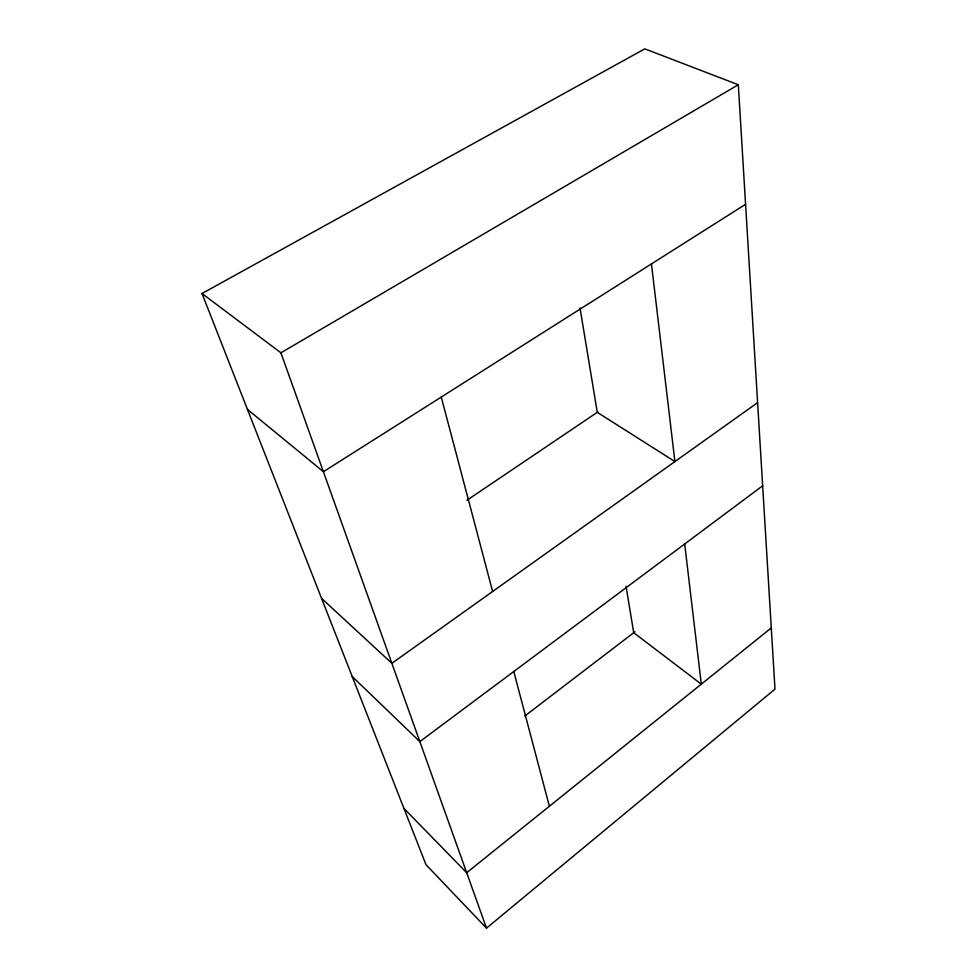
<?xml version="1.0" encoding="UTF-8"?>
<svg xmlns="http://www.w3.org/2000/svg" width="977" height="977" viewBox="0 0 977 977"><rect width="100%" height="100%" fill="white"/><g stroke="black" fill="none" stroke-linecap="round" stroke-linejoin="round"><path stroke-width="1.47" d="M486.497 928.15L774.993 689.115L738.319 84.755L644.796 48.85L202.007 293.515L425.996 864.669L486.497 928.15L280.912 352.807L202.007 293.515M771.28 627.918L466.688 872.717L403.953 808.455M524.918 715.933L634.903 631.814M762.658 485.801L419.841 741.616L352.208 676.499M757.615 402.634L391.862 663.31L321.567 598.376M466.884 500.309L597.887 411.915M745.573 204.303L323.411 471.72L247.437 409.351M280.912 352.807L738.319 84.755M441.262 397.065L492.628 591.488M513.78 671.517L549.379 806.269M580.02 307.975L597.277 412.331L674.912 461.571L651.451 263.924M626.025 586.151L633.719 632.717L701.315 684.156L684.682 543.981"/></g></svg>
